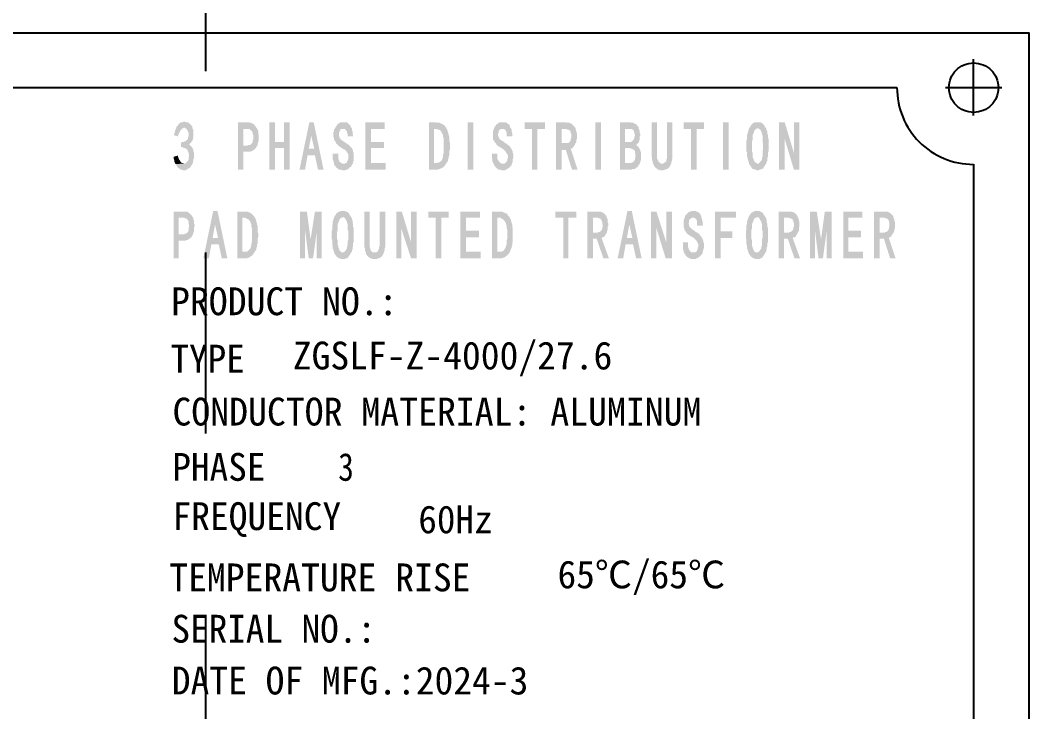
# Model space of a CAD drawing. Header units: millimetres. Extents: x 183355 to 194386, y -190559 to -183233.
# Drawn here: x 185835.3 to 185927.2, y -184432.6 to -184369.6 of the extents above; entities that cross this region are included whole.
import ezdxf

# ---------------------------------------------------------------- set-up
doc = ezdxf.new("R2010")
doc.units = ezdxf.units.MM
doc.header["$LTSCALE"] = 13
doc.linetypes.add('CENTER', pattern=[50.8, 31.75, -6.35, 6.35, -6.35])
doc.linetypes.add('CENTERX2', pattern=[101.6, 63.5, -12.7, 12.7, -12.7])
doc.layers.get('0').update_dxf_attribs({"color": 1, "linetype": 'CENTER'})
for name, color, linetype in [('1', 4, 'Continuous'), ('2', 3, 'Continuous'), ('PDF_Geometry', 7, 'Continuous')]:
    doc.layers.add(name, color=color, linetype=linetype)
doc.styles.add('PDF FangSong', font='simfang.ttf')

msp = doc.modelspace()

# ---------------------------------------------------------------- hatches: boundary and pattern name
at = {"layer": '2', "linetype": 'Continuous', "transparency": 33554559}
for points in [[(185850.221, -184378.85), (185850.165, -184378.906), (185850.053, -184378.906), (185849.997, -184378.906), (185849.884, -184378.962), (185849.828, -184379.018), (185849.772, -184379.074), (185849.716, -184379.187), (185849.66, -184379.243), (185849.603, -184379.299), (185849.547, -184379.355), (185849.547, -184379.467), (185849.491, -184379.58), (185849.435, -184379.692), (185849.435, -184379.804), (185849.379, -184379.917), (185849.323, -184380.085), (185849.716, -184380.198), (185849.716, -184380.141), (185849.772, -184379.973), (185849.828, -184379.861), (185849.884, -184379.748), (185849.94, -184379.636), (185849.997, -184379.58), (185850.053, -184379.524), (185850.109, -184379.467), (185850.165, -184379.467), (185850.221, -184379.411), (185851.008, -184379.411), (185851.008, -184379.299), (185850.951, -184379.243), (185850.895, -184379.13), (185850.783, -184379.074), (185850.727, -184379.018), (185850.671, -184378.962), (185850.614, -184378.906), (185850.502, -184378.906), (185850.446, -184378.906), (185850.334, -184378.85)], [(185856.119, -184378.906), (185855.164, -184378.906), (185855.164, -184383.231), (185855.669, -184383.231), (185855.669, -184381.602), (185856.119, -184381.602), (185856.175, -184381.602), (185856.287, -184381.602), (185856.343, -184381.546), (185856.456, -184381.546), (185856.512, -184381.489), (185856.624, -184381.433), (185856.68, -184381.377), (185856.737, -184381.321), (185856.793, -184381.265), (185856.849, -184381.152), (185856.905, -184381.096), (185855.669, -184381.04), (185855.669, -184379.524), (185856.006, -184379.524), (185856.905, -184379.467), (185856.849, -184379.411), (185856.793, -184379.299), (185856.737, -184379.243), (185856.68, -184379.187), (185856.624, -184379.074), (185856.568, -184379.074), (185856.456, -184379.018), (185856.4, -184378.962), (185856.287, -184378.962), (185856.231, -184378.962)], [(185858.534, -184378.906), (185858.028, -184378.906), (185858.028, -184383.231), (185858.534, -184383.231), (185858.534, -184381.265), (185859.376, -184381.265), (185858.534, -184380.703)], [(185859.882, -184378.906), (185859.376, -184378.906), (185859.376, -184380.703), (185858.534, -184380.703), (185859.376, -184381.265), (185859.376, -184383.231), (185859.882, -184383.231)], [(185862.072, -184378.906), (185861.679, -184378.906), (185860.781, -184383.231), (185861.286, -184383.231), (185861.511, -184381.939), (185862.185, -184381.939), (185861.623, -184381.321), (185861.848, -184380.141)], [(185862.072, -184378.906), (185861.848, -184380.141), (185862.129, -184381.321), (185861.623, -184381.321), (185862.185, -184381.939), (185862.466, -184383.231), (185862.971, -184383.231)], [(185864.768, -184378.906), (185864.656, -184378.906), (185864.6, -184378.906), (185864.488, -184378.906), (185864.431, -184378.962), (185864.375, -184379.018), (185864.263, -184379.074), (185864.207, -184379.13), (185864.151, -184379.243), (185864.094, -184379.299), (185864.038, -184379.411), (185863.982, -184379.524), (185864.768, -184379.524), (185864.881, -184379.524), (185864.937, -184379.524), (185864.993, -184379.636), (185865.049, -184379.692), (185865.105, -184379.748), (185865.105, -184379.861), (185865.162, -184379.973), (185865.162, -184380.085), (185865.162, -184380.198), (185865.667, -184380.198), (185865.667, -184380.085), (185865.611, -184379.973), (185865.611, -184379.861), (185865.611, -184379.748), (185865.555, -184379.58), (185865.555, -184379.467), (185865.499, -184379.411), (185865.442, -184379.299), (185865.386, -184379.187), (185865.33, -184379.13), (185865.274, -184379.074), (185865.218, -184379.018), (185865.162, -184378.962), (185865.049, -184378.906), (185864.937, -184378.906), (185864.881, -184378.906)], [(185868.532, -184378.906), (185866.79, -184378.906), (185866.79, -184383.231), (185868.644, -184383.231), (185868.644, -184382.613), (185867.296, -184382.613), (185867.296, -184381.265), (185868.475, -184381.265), (185868.475, -184380.703), (185867.296, -184380.703), (185867.296, -184379.524), (185868.532, -184379.524)], [(185873.193, -184378.906), (185872.576, -184378.906), (185872.576, -184383.231), (185873.193, -184383.231), (185873.25, -184383.231), (185873.362, -184383.231), (185873.474, -184383.174), (185873.53, -184383.174), (185873.643, -184383.118), (185873.699, -184383.118), (185873.755, -184383.062), (185873.867, -184383.006), (185873.924, -184382.95), (185873.98, -184382.894), (185874.036, -184382.837), (185874.092, -184382.725), (185874.148, -184382.725), (185874.148, -184382.669), (185873.025, -184382.613), (185873.025, -184379.524), (185873.193, -184379.524), (185874.204, -184379.524), (185874.148, -184379.467), (185874.148, -184379.411), (185874.092, -184379.355), (185874.036, -184379.243), (185873.98, -184379.187), (185873.867, -184379.13), (185873.811, -184379.074), (185873.755, -184379.074), (185873.643, -184379.018), (185873.587, -184378.962), (185873.474, -184378.962), (185873.362, -184378.962), (185873.306, -184378.962)], [(185876.62, -184383.231), (185876.114, -184383.231), (185876.114, -184378.906), (185876.62, -184378.906)], [(185879.259, -184378.906), (185879.203, -184378.906), (185879.091, -184378.906), (185879.035, -184378.906), (185878.922, -184378.962), (185878.866, -184379.018), (185878.81, -184379.074), (185878.698, -184379.13), (185878.642, -184379.243), (185878.585, -184379.299), (185878.529, -184379.411), (185878.473, -184379.524), (185879.259, -184379.524), (185879.372, -184379.524), (185879.428, -184379.524), (185879.54, -184379.636), (185879.596, -184379.692), (185879.596, -184379.748), (185879.653, -184379.861), (185879.653, -184379.973), (185879.653, -184380.085), (185879.653, -184380.198), (185880.158, -184380.198), (185880.158, -184380.085), (185880.158, -184379.973), (185880.158, -184379.861), (185880.102, -184379.748), (185880.102, -184379.58), (185880.046, -184379.467), (185879.99, -184379.411), (185879.933, -184379.299), (185879.933, -184379.187), (185879.877, -184379.13), (185879.821, -184379.074), (185879.709, -184379.018), (185879.653, -184378.962), (185879.596, -184378.906), (185879.484, -184378.906), (185879.372, -184378.906)], [(185883.135, -184378.906), (185881.281, -184378.906), (185881.281, -184379.524), (185881.955, -184379.524), (185881.955, -184383.231), (185882.461, -184383.231), (185882.461, -184379.524), (185883.135, -184379.524)], [(185885.045, -184378.906), (185884.146, -184378.906), (185884.146, -184383.231), (185884.651, -184383.231), (185884.651, -184381.433), (185885.045, -184381.433), (185885.494, -184381.321), (185885.55, -184381.321), (185885.662, -184381.265), (185885.719, -184381.152), (185885.775, -184381.096), (185885.831, -184380.984), (185885.887, -184380.984), (185885.887, -184380.872), (185884.651, -184380.815), (185884.651, -184379.524), (185884.988, -184379.524), (185885.943, -184379.467), (185885.887, -184379.411), (185885.831, -184379.299), (185885.775, -184379.243), (185885.719, -184379.187), (185885.662, -184379.13), (185885.606, -184379.074), (185885.55, -184379.018), (185885.438, -184379.018), (185885.382, -184378.962), (185885.269, -184378.962), (185885.157, -184378.962)], [(185888.246, -184383.231), (185887.741, -184383.231), (185887.741, -184378.906), (185888.246, -184378.906)], [(185890.886, -184378.906), (185889.987, -184378.906), (185889.987, -184383.231), (185890.886, -184383.231), (185890.942, -184383.231), (185891.054, -184383.231), (185891.111, -184383.174), (185891.223, -184383.174), (185891.335, -184383.174), (185891.391, -184383.118), (185891.448, -184383.062), (185891.56, -184383.006), (185891.616, -184382.95), (185891.616, -184382.894), (185891.672, -184382.837), (185891.728, -184382.781), (185891.785, -184382.669), (185890.437, -184382.613), (185890.437, -184381.265), (185890.886, -184381.265), (185891.728, -184381.265), (185891.672, -184381.209), (185891.616, -184381.096), (185891.504, -184381.04), (185891.448, -184380.984), (185891.391, -184380.984), (185891.448, -184380.984), (185891.504, -184380.928), (185891.56, -184380.872), (185891.672, -184380.759), (185890.437, -184380.703), (185890.437, -184379.524), (185890.942, -184379.524), (185891.672, -184379.467), (185891.672, -184379.355), (185891.616, -184379.299), (185891.56, -184379.243), (185891.504, -184379.187), (185891.448, -184379.074), (185891.335, -184379.074), (185891.279, -184379.018), (185891.223, -184378.962), (185891.111, -184378.962), (185890.998, -184378.962)], [(185893.357, -184378.906), (185892.852, -184378.906), (185892.852, -184381.939), (185892.852, -184381.995), (185892.908, -184382.163), (185892.908, -184382.276), (185892.908, -184382.388), (185892.964, -184382.5), (185892.964, -184382.613), (185893.02, -184382.725), (185893.076, -184382.837), (185893.076, -184382.894), (185893.133, -184382.894), (185893.133, -184383.006), (185893.245, -184383.062), (185893.301, -184383.118), (185893.357, -184383.174), (185893.413, -184383.231), (185893.526, -184383.231), (185893.638, -184383.287), (185893.694, -184383.287), (185893.807, -184383.287), (185893.919, -184383.287), (185894.031, -184383.231), (185894.144, -184383.231), (185894.2, -184383.174), (185894.256, -184383.174), (185894.368, -184383.118), (185894.424, -184383.062), (185894.481, -184383.006), (185894.537, -184382.894), (185894.593, -184382.781), (185894.649, -184382.669), (185893.807, -184382.669), (185893.694, -184382.669), (185893.638, -184382.613), (185893.582, -184382.557), (185893.47, -184382.5), (185893.47, -184382.444), (185893.413, -184382.332), (185893.357, -184382.22), (185893.357, -184382.107), (185893.357, -184381.939)], [(185894.761, -184378.906), (185894.256, -184378.906), (185894.256, -184381.939), (185894.256, -184382.107), (185894.256, -184382.22), (185894.2, -184382.332), (185894.2, -184382.444), (185894.144, -184382.5), (185894.087, -184382.557), (185893.975, -184382.613), (185893.919, -184382.669), (185893.807, -184382.669), (185894.649, -184382.669), (185894.649, -184382.557), (185894.705, -184382.444), (185894.705, -184382.332), (185894.761, -184382.22), (185894.761, -184382.051), (185894.761, -184381.939)], [(185897.626, -184378.906), (185895.772, -184378.906), (185895.772, -184379.524), (185896.446, -184379.524), (185896.446, -184383.231), (185896.952, -184383.231), (185896.952, -184379.524), (185897.626, -184379.524)], [(185899.873, -184383.231), (185899.367, -184383.231), (185899.367, -184378.906), (185899.873, -184378.906)], [(185902.512, -184378.906), (185902.4, -184378.906), (185902.344, -184378.906), (185902.232, -184378.906), (185902.175, -184378.962), (185902.063, -184379.018), (185902.007, -184379.074), (185901.951, -184379.13), (185901.895, -184379.243), (185901.838, -184379.299), (185901.782, -184379.411), (185901.726, -184379.467), (185902.512, -184379.467), (185902.569, -184379.467), (185902.681, -184379.524), (185902.737, -184379.58), (185902.793, -184379.636), (185902.849, -184379.748), (185902.849, -184379.804), (185902.906, -184379.861), (185902.906, -184379.973), (185902.906, -184380.029), (185902.962, -184380.141), (185902.962, -184380.254), (185902.962, -184380.422), (185902.962, -184380.535), (185902.962, -184380.703), (185903.018, -184380.872), (185903.018, -184381.04), (185903.018, -184381.209), (185903.018, -184381.377), (185902.962, -184381.546), (185902.962, -184381.714), (185902.962, -184381.826), (185902.962, -184381.939), (185902.962, -184382.051), (185902.906, -184382.163), (185902.906, -184382.22), (185902.906, -184382.332), (185902.849, -184382.388), (185902.793, -184382.444), (185902.737, -184382.557), (185902.681, -184382.613), (185902.625, -184382.669), (185902.512, -184382.669), (185903.243, -184382.725), (185903.299, -184382.669), (185903.299, -184382.613), (185903.355, -184382.5), (185903.411, -184382.388), (185903.411, -184382.276), (185903.411, -184382.163), (185903.467, -184382.051), (185903.467, -184381.939), (185903.467, -184381.826), (185903.467, -184381.658), (185903.523, -184381.546), (185903.523, -184381.377), (185903.523, -184381.209), (185903.523, -184381.04), (185903.523, -184380.928), (185903.523, -184380.759), (185903.523, -184380.591), (185903.523, -184380.478), (185903.467, -184380.31), (185903.467, -184380.198), (185903.467, -184380.085), (185903.411, -184379.973), (185903.411, -184379.861), (185903.411, -184379.748), (185903.355, -184379.636), (185903.299, -184379.58), (185903.299, -184379.467), (185903.243, -184379.411), (185903.186, -184379.299), (185903.13, -184379.243), (185903.074, -184379.13), (185903.018, -184379.074), (185902.962, -184379.018), (185902.849, -184378.962), (185902.793, -184378.906), (185902.681, -184378.906), (185902.625, -184378.906)], [(185904.984, -184378.906), (185904.478, -184378.906), (185904.478, -184383.231), (185904.984, -184383.231), (185904.984, -184380.422)], [(185904.984, -184378.906), (185904.984, -184380.422), (185905.826, -184383.231), (185905.826, -184381.714)], [(185906.332, -184378.906), (185905.826, -184378.906), (185905.826, -184381.714), (185905.826, -184383.231), (185906.332, -184383.231)], [(185851.008, -184379.411), (185850.221, -184379.411), (185850.334, -184379.411), (185850.39, -184379.467), (185850.502, -184379.524), (185850.558, -184379.636), (185850.614, -184379.748), (185850.671, -184379.861), (185850.671, -184379.973), (185850.671, -184380.085), (185850.671, -184380.198), (185850.614, -184380.31), (185850.614, -184380.422), (185850.558, -184380.478), (185850.502, -184380.535), (185850.446, -184380.591), (185850.39, -184380.647), (185850.334, -184380.647), (185850.221, -184380.703), (185850.109, -184380.703), (185849.997, -184380.759), (185849.997, -184381.152), (185850.053, -184381.152), (185850.165, -184381.209), (185850.277, -184381.265), (185850.334, -184381.265), (185850.446, -184381.321), (185850.502, -184381.377), (185850.558, -184381.433), (185850.614, -184381.546), (185850.671, -184381.658), (185850.671, -184381.77), (185850.727, -184381.883), (185850.727, -184381.995), (185850.671, -184382.107), (185850.671, -184382.22), (185850.671, -184382.332), (185850.614, -184382.444), (185850.558, -184382.5), (185850.502, -184382.557), (185850.446, -184382.613), (185850.334, -184382.669), (185850.277, -184382.669), (185849.491, -184382.725), (185849.547, -184382.781), (185849.603, -184382.894), (185849.66, -184382.95), (185849.66, -184383.006), (185849.716, -184383.062), (185849.828, -184383.118), (185849.884, -184383.174), (185849.94, -184383.231), (185850.053, -184383.231), (185850.165, -184383.287), (185850.221, -184383.287), (185850.277, -184383.287), (185850.39, -184383.287), (185850.446, -184383.231), (185850.502, -184383.231), (185850.614, -184383.174), (185850.671, -184383.118), (185850.783, -184383.062), (185850.839, -184383.006), (185850.895, -184382.894), (185850.951, -184382.837), (185851.008, -184382.725), (185851.064, -184382.613), (185851.064, -184382.5), (185851.12, -184382.388), (185851.12, -184382.276), (185851.176, -184382.163), (185851.176, -184382.051), (185851.176, -184381.939), (185851.176, -184381.77), (185851.176, -184381.658), (185851.12, -184381.546), (185851.12, -184381.433), (185851.064, -184381.377), (185851.064, -184381.321), (185851.008, -184381.209), (185850.895, -184381.096), (185850.839, -184381.04), (185850.783, -184380.984), (185850.727, -184380.928), (185850.839, -184380.815), (185850.895, -184380.759), (185850.951, -184380.703), (185851.008, -184380.591), (185851.064, -184380.478), (185851.064, -184380.366), (185851.12, -184380.254), (185851.12, -184380.141), (185851.12, -184380.029), (185851.12, -184379.861), (185851.12, -184379.748), (185851.12, -184379.636), (185851.064, -184379.524)], [(185856.905, -184379.467), (185856.006, -184379.524), (185856.119, -184379.524), (185856.231, -184379.524), (185856.287, -184379.58), (185856.343, -184379.636), (185856.4, -184379.692), (185856.456, -184379.748), (185856.512, -184379.861), (185856.512, -184379.973), (185856.568, -184380.085), (185856.568, -184380.254), (185856.568, -184380.31), (185856.568, -184380.478), (185856.512, -184380.591), (185856.512, -184380.703), (185856.456, -184380.815), (185856.4, -184380.872), (185856.343, -184380.928), (185856.287, -184380.984), (185856.231, -184380.984), (185856.119, -184380.984), (185856.006, -184381.04), (185855.669, -184381.04), (185856.905, -184381.096), (185856.961, -184380.984), (185856.961, -184380.872), (185857.017, -184380.759), (185857.017, -184380.647), (185857.074, -184380.535), (185857.074, -184380.366), (185857.074, -184380.254), (185857.074, -184380.198), (185857.074, -184380.029), (185857.017, -184379.917), (185857.017, -184379.804), (185857.017, -184379.692), (185856.961, -184379.58)], [(185863.982, -184379.524), (185863.926, -184379.58), (185863.926, -184379.692), (185863.87, -184379.861), (185863.87, -184379.973), (185863.87, -184380.085), (185863.87, -184380.254), (185863.926, -184380.366), (185863.926, -184380.478), (185863.982, -184380.591), (185864.038, -184380.647), (185864.094, -184380.759), (185864.094, -184380.815), (185864.151, -184380.872), (185864.263, -184380.984), (185864.319, -184381.04), (185864.375, -184381.096), (185864.488, -184381.152), (185864.544, -184381.209), (185864.656, -184381.265), (185864.712, -184381.321), (185864.825, -184381.377), (185864.937, -184381.433), (185864.993, -184381.489), (185865.049, -184381.546), (185865.105, -184381.658), (185865.162, -184381.714), (185865.218, -184381.826), (185865.218, -184381.939), (185865.218, -184382.051), (185865.218, -184382.163), (185865.218, -184382.276), (185865.162, -184382.388), (185865.105, -184382.5), (185865.105, -184382.557), (185865.049, -184382.613), (185864.937, -184382.669), (185864.881, -184382.669), (185864.768, -184382.669), (185865.611, -184382.725), (185865.667, -184382.613), (185865.667, -184382.5), (185865.723, -184382.388), (185865.723, -184382.276), (185865.723, -184382.107), (185865.723, -184381.995), (185865.723, -184381.939), (185865.723, -184381.826), (185865.723, -184381.714), (185865.667, -184381.602), (185865.667, -184381.489), (185865.611, -184381.377), (185865.555, -184381.265), (185865.499, -184381.209), (185865.386, -184381.096), (185865.33, -184381.04), (185865.274, -184380.984), (185865.218, -184380.928), (185865.105, -184380.872), (185865.049, -184380.815), (185864.937, -184380.759), (185864.881, -184380.703), (185864.768, -184380.647), (185864.712, -184380.591), (185864.6, -184380.535), (185864.544, -184380.478), (185864.488, -184380.422), (185864.431, -184380.366), (185864.431, -184380.254), (185864.375, -184380.141), (185864.375, -184380.029), (185864.375, -184379.973), (185864.375, -184379.861), (185864.431, -184379.748), (185864.488, -184379.636), (185864.488, -184379.58), (185864.6, -184379.524), (185864.656, -184379.524), (185864.768, -184379.524)], [(185874.204, -184379.524), (185873.193, -184379.524), (185873.25, -184379.524), (185873.306, -184379.524), (185873.418, -184379.58), (185873.474, -184379.58), (185873.587, -184379.636), (185873.643, -184379.692), (185873.699, -184379.804), (185873.755, -184379.861), (185873.811, -184379.973), (185873.811, -184380.029), (185873.867, -184380.141), (185873.867, -184380.254), (185873.924, -184380.366), (185873.924, -184380.478), (185873.924, -184380.647), (185873.924, -184380.759), (185873.924, -184380.928), (185873.924, -184381.096), (185873.924, -184381.152), (185873.924, -184381.265), (185873.924, -184381.433), (185873.924, -184381.602), (185873.924, -184381.714), (185873.867, -184381.826), (185873.867, -184381.939), (185873.867, -184382.051), (185873.811, -184382.163), (185873.811, -184382.22), (185873.755, -184382.332), (185873.699, -184382.444), (185873.587, -184382.5), (185873.53, -184382.557), (185873.474, -184382.557), (185873.362, -184382.613), (185873.306, -184382.613), (185873.193, -184382.613), (185873.025, -184382.613), (185874.148, -184382.669), (185874.204, -184382.557), (185874.261, -184382.5), (185874.317, -184382.388), (185874.317, -184382.276), (185874.373, -184382.163), (185874.373, -184382.051), (185874.429, -184381.939), (185874.429, -184381.826), (185874.429, -184381.658), (185874.429, -184381.546), (185874.485, -184381.377), (185874.485, -184381.265), (185874.485, -184381.096), (185874.485, -184380.928), (185874.485, -184380.759), (185874.429, -184380.647), (185874.429, -184380.478), (185874.429, -184380.366), (185874.429, -184380.254), (185874.373, -184380.085), (185874.373, -184379.973), (185874.317, -184379.917), (185874.317, -184379.804), (185874.261, -184379.692), (185874.261, -184379.58)], [(185878.473, -184379.524), (185878.473, -184379.58), (185878.417, -184379.692), (185878.417, -184379.861), (185878.417, -184379.973), (185878.417, -184380.085), (185878.417, -184380.254), (185878.417, -184380.366), (185878.417, -184380.478), (185878.473, -184380.591), (185878.529, -184380.647), (185878.585, -184380.759), (185878.642, -184380.815), (185878.698, -184380.872), (185878.754, -184380.984), (185878.81, -184381.04), (185878.922, -184381.096), (185878.979, -184381.152), (185879.091, -184381.209), (185879.203, -184381.265), (185879.259, -184381.321), (185879.372, -184381.377), (185879.428, -184381.433), (185879.484, -184381.489), (185879.54, -184381.546), (185879.596, -184381.658), (185879.653, -184381.714), (185879.709, -184381.826), (185879.765, -184381.939), (185879.765, -184382.051), (185879.765, -184382.163), (185879.709, -184382.276), (185879.709, -184382.388), (185879.653, -184382.5), (185879.596, -184382.557), (185879.54, -184382.613), (185879.484, -184382.669), (185879.372, -184382.669), (185879.259, -184382.669), (185880.102, -184382.725), (185880.158, -184382.613), (185880.214, -184382.5), (185880.214, -184382.388), (185880.214, -184382.276), (185880.27, -184382.107), (185880.27, -184381.995), (185880.27, -184381.939), (185880.27, -184381.826), (185880.214, -184381.714), (185880.214, -184381.602), (185880.158, -184381.489), (185880.102, -184381.377), (185880.046, -184381.265), (185879.99, -184381.209), (185879.933, -184381.096), (185879.877, -184381.04), (185879.765, -184380.984), (185879.709, -184380.928), (185879.653, -184380.872), (185879.54, -184380.815), (185879.428, -184380.759), (185879.428, -184380.703), (185879.316, -184380.647), (185879.203, -184380.591), (185879.147, -184380.535), (185879.035, -184380.478), (185878.979, -184380.422), (185878.979, -184380.366), (185878.922, -184380.254), (185878.866, -184380.141), (185878.866, -184380.029), (185878.866, -184379.973), (185878.922, -184379.861), (185878.922, -184379.748), (185878.979, -184379.636), (185879.035, -184379.58), (185879.091, -184379.524), (185879.203, -184379.524), (185879.259, -184379.524)], [(185885.943, -184379.467), (185884.988, -184379.524), (185885.045, -184379.524), (185885.101, -184379.524), (185885.213, -184379.58), (185885.269, -184379.58), (185885.382, -184379.636), (185885.438, -184379.692), (185885.494, -184379.804), (185885.494, -184379.917), (185885.55, -184380.029), (185885.55, -184380.198), (185885.55, -184380.254), (185885.494, -184380.422), (185885.494, -184380.535), (185885.438, -184380.647), (185885.382, -184380.703), (185885.325, -184380.759), (185885.269, -184380.815), (185885.157, -184380.815), (185885.101, -184380.815), (185884.651, -184380.815), (185885.887, -184380.872), (185885.943, -184380.815), (185885.999, -184380.703), (185885.999, -184380.591), (185886.056, -184380.422), (185886.056, -184380.31), (185886.056, -184380.198), (185886.056, -184380.085), (185886.056, -184379.917), (185885.999, -184379.804), (185885.999, -184379.692), (185885.943, -184379.58)], [(185891.672, -184379.467), (185890.942, -184379.524), (185891.054, -184379.524), (185891.111, -184379.58), (185891.223, -184379.636), (185891.223, -184379.692), (185891.279, -184379.804), (185891.279, -184379.917), (185891.335, -184380.085), (185891.335, -184380.141), (185891.279, -184380.254), (185891.279, -184380.366), (185891.223, -184380.478), (185891.167, -184380.535), (185891.167, -184380.591), (185891.054, -184380.647), (185890.998, -184380.703), (185890.886, -184380.703), (185890.437, -184380.703), (185891.672, -184380.759), (185891.728, -184380.647), (185891.728, -184380.591), (185891.785, -184380.478), (185891.785, -184380.366), (185891.785, -184380.198), (185891.841, -184380.085), (185891.841, -184380.029), (185891.785, -184379.917), (185891.785, -184379.804), (185891.785, -184379.692), (185891.728, -184379.58)], [(185901.726, -184379.467), (185901.726, -184379.524), (185901.67, -184379.636), (185901.67, -184379.748), (185901.614, -184379.861), (185901.614, -184379.917), (185901.558, -184380.085), (185901.558, -184380.198), (185901.558, -184380.31), (185901.558, -184380.422), (185901.501, -184380.591), (185901.501, -184380.759), (185901.501, -184380.928), (185901.501, -184381.04), (185901.501, -184381.096), (185901.501, -184381.209), (185901.501, -184381.377), (185901.501, -184381.546), (185901.558, -184381.658), (185901.558, -184381.826), (185901.558, -184381.939), (185901.558, -184382.051), (185901.614, -184382.163), (185901.614, -184382.276), (185901.67, -184382.388), (185901.67, -184382.5), (185901.726, -184382.613), (185901.726, -184382.669), (185901.782, -184382.781), (185901.838, -184382.837), (185901.895, -184382.95), (185901.951, -184383.006), (185902.007, -184383.118), (185902.119, -184383.174), (185902.175, -184383.174), (185902.288, -184383.231), (185902.344, -184383.231), (185902.456, -184383.287), (185902.512, -184383.287), (185902.625, -184383.287), (185902.681, -184383.231), (185902.793, -184383.231), (185902.849, -184383.174), (185902.962, -184383.174), (185903.018, -184383.118), (185903.074, -184383.006), (185903.13, -184382.95), (185903.186, -184382.837), (185903.243, -184382.781), (185903.243, -184382.725), (185902.512, -184382.669), (185902.456, -184382.669), (185902.4, -184382.613), (185902.288, -184382.557), (185902.232, -184382.5), (185902.175, -184382.388), (185902.175, -184382.332), (185902.119, -184382.276), (185902.119, -184382.163), (185902.063, -184382.107), (185902.063, -184381.995), (185902.063, -184381.826), (185902.063, -184381.714), (185902.007, -184381.602), (185902.007, -184381.433), (185902.007, -184381.265), (185902.007, -184381.04), (185902.007, -184380.928), (185902.007, -184380.759), (185902.007, -184380.647), (185902.063, -184380.478), (185902.063, -184380.31), (185902.063, -184380.198), (185902.063, -184380.085), (185902.119, -184379.973), (185902.119, -184379.917), (185902.175, -184379.861), (185902.175, -184379.748), (185902.232, -184379.692), (185902.288, -184379.58), (185902.4, -184379.524), (185902.456, -184379.467), (185902.512, -184379.467)], [(185864.319, -184381.77), (185863.814, -184381.77), (185863.814, -184381.995), (185863.814, -184382.163), (185863.814, -184382.276), (185863.87, -184382.388), (185863.87, -184382.5), (185863.926, -184382.613), (185863.926, -184382.725), (185863.982, -184382.837), (185864.038, -184382.894), (185864.094, -184383.006), (185864.151, -184383.062), (185864.263, -184383.118), (185864.319, -184383.174), (185864.375, -184383.231), (185864.488, -184383.231), (185864.6, -184383.231), (185864.656, -184383.287), (185864.768, -184383.287), (185864.825, -184383.287), (185864.937, -184383.287), (185865.049, -184383.231), (185865.105, -184383.231), (185865.218, -184383.174), (185865.274, -184383.118), (185865.33, -184383.062), (185865.386, -184383.006), (185865.499, -184382.95), (185865.499, -184382.894), (185865.555, -184382.781), (185865.611, -184382.725), (185864.768, -184382.669), (185864.656, -184382.669), (185864.6, -184382.613), (185864.488, -184382.557), (185864.431, -184382.5), (185864.375, -184382.444), (185864.375, -184382.332), (185864.319, -184382.276), (185864.319, -184382.107), (185864.319, -184381.995)], [(185878.81, -184381.77), (185878.305, -184381.77), (185878.305, -184381.995), (185878.305, -184382.163), (185878.361, -184382.276), (185878.361, -184382.388), (185878.361, -184382.5), (185878.417, -184382.613), (185878.473, -184382.725), (185878.529, -184382.837), (185878.585, -184382.894), (185878.642, -184383.006), (185878.698, -184383.062), (185878.754, -184383.118), (185878.866, -184383.174), (185878.922, -184383.231), (185878.979, -184383.231), (185879.091, -184383.231), (185879.203, -184383.287), (185879.259, -184383.287), (185879.372, -184383.287), (185879.484, -184383.287), (185879.54, -184383.231), (185879.653, -184383.231), (185879.709, -184383.174), (185879.765, -184383.118), (185879.877, -184383.062), (185879.933, -184383.006), (185879.99, -184382.95), (185880.046, -184382.894), (185880.102, -184382.781), (185880.102, -184382.725), (185879.259, -184382.669), (185879.203, -184382.669), (185879.091, -184382.613), (185879.035, -184382.557), (185878.979, -184382.5), (185878.922, -184382.444), (185878.866, -184382.332), (185878.81, -184382.276), (185878.81, -184382.107), (185878.81, -184381.995)], [(185885.494, -184381.321), (185885.045, -184381.433), (185885.606, -184383.231), (185886.112, -184383.231)], [(185891.728, -184381.265), (185890.886, -184381.265), (185890.998, -184381.321), (185891.054, -184381.321), (185891.167, -184381.377), (185891.223, -184381.433), (185891.279, -184381.433), (185891.335, -184381.546), (185891.335, -184381.658), (185891.391, -184381.77), (185891.391, -184381.939), (185891.391, -184382.107), (185891.335, -184382.22), (185891.335, -184382.332), (185891.279, -184382.388), (185891.223, -184382.5), (185891.167, -184382.557), (185891.111, -184382.557), (185890.998, -184382.613), (185890.886, -184382.613), (185890.83, -184382.613), (185890.437, -184382.613), (185891.785, -184382.669), (185891.841, -184382.557), (185891.841, -184382.444), (185891.897, -184382.332), (185891.897, -184382.22), (185891.897, -184382.051), (185891.897, -184381.939), (185891.897, -184381.826), (185891.897, -184381.658), (185891.841, -184381.546), (185891.841, -184381.433), (185891.785, -184381.377)], [(185849.716, -184381.939), (185849.323, -184382.051), (185849.323, -184382.107), (185849.323, -184382.22), (185849.379, -184382.388), (185849.379, -184382.501), (185849.435, -184382.613), (185849.491, -184382.725), (185850.277, -184382.669), (185850.221, -184382.669), (185850.165, -184382.613), (185850.053, -184382.613), (185849.997, -184382.557), (185849.94, -184382.501), (185849.884, -184382.388), (185849.828, -184382.332), (185849.772, -184382.22), (185849.716, -184382.051)], [(185850.277, -184387.05), (185849.323, -184387.05), (185849.323, -184391.319), (185849.772, -184391.319), (185849.772, -184389.69), (185850.277, -184389.69), (185850.334, -184389.69), (185850.446, -184389.69), (185850.502, -184389.634), (185850.614, -184389.634), (185850.671, -184389.577), (185850.727, -184389.521), (185850.839, -184389.465), (185850.895, -184389.409), (185850.951, -184389.353), (185851.008, -184389.24), (185851.064, -184389.184), (185849.772, -184389.128), (185849.772, -184387.612), (185850.165, -184387.612), (185851.064, -184387.555), (185851.008, -184387.499), (185850.951, -184387.387), (185850.895, -184387.331), (185850.839, -184387.275), (185850.783, -184387.218), (185850.671, -184387.162), (185850.614, -184387.106), (185850.558, -184387.05), (185850.446, -184387.05), (185850.334, -184387.05)], [(185853.31, -184386.994), (185852.917, -184386.994), (185852.019, -184391.319), (185852.524, -184391.319), (185852.749, -184390.027), (185853.423, -184390.027), (185852.861, -184389.465), (185853.086, -184388.229)], [(185853.31, -184386.994), (185853.086, -184388.229), (185853.367, -184389.465), (185852.861, -184389.465), (185853.423, -184390.027), (185853.704, -184391.319), (185854.209, -184391.319)], [(185855.726, -184387.05), (185855.108, -184387.05), (185855.108, -184391.319), (185855.726, -184391.319), (185855.782, -184391.319), (185855.894, -184391.319), (185856.006, -184391.319), (185856.063, -184391.262), (185856.175, -184391.262), (185856.231, -184391.206), (185856.287, -184391.15), (185856.4, -184391.094), (185856.456, -184391.038), (185856.512, -184390.982), (185856.568, -184390.925), (185856.624, -184390.813), (185856.68, -184390.813), (185856.68, -184390.757), (185855.557, -184390.701), (185855.557, -184387.612), (185855.726, -184387.612), (185856.737, -184387.612), (185856.68, -184387.555), (185856.68, -184387.499), (185856.624, -184387.443), (185856.568, -184387.387), (185856.456, -184387.275), (185856.4, -184387.218), (185856.343, -184387.218), (185856.287, -184387.162), (185856.175, -184387.106), (185856.119, -184387.106), (185856.006, -184387.05), (185855.894, -184387.05), (185855.838, -184387.05)], [(185861.455, -184387.05), (185860.837, -184387.05), (185860.837, -184391.319), (185861.286, -184391.319), (185861.286, -184388.735)], [(185861.455, -184387.05), (185861.286, -184388.735), (185861.623, -184391.319), (185861.792, -184389.577)], [(185862.803, -184387.05), (185862.185, -184387.05), (185861.792, -184389.577), (185861.623, -184391.319), (185862.016, -184391.319), (185862.353, -184388.847)], [(185862.803, -184387.05), (185862.353, -184388.847), (185862.353, -184391.319), (185862.803, -184391.319)], [(185864.712, -184386.994), (185864.6, -184386.994), (185864.544, -184386.994), (185864.431, -184387.05), (185864.375, -184387.05), (185864.319, -184387.106), (185864.207, -184387.162), (185864.151, -184387.218), (185864.094, -184387.331), (185864.038, -184387.387), (185863.982, -184387.499), (185863.926, -184387.555), (185864.712, -184387.555), (185864.768, -184387.555), (185864.881, -184387.612), (185864.937, -184387.668), (185864.993, -184387.78), (185865.049, -184387.892), (185865.105, -184387.949), (185865.105, -184388.061), (185865.162, -184388.173), (185865.162, -184388.286), (185865.162, -184388.398), (185865.162, -184388.51), (185865.162, -184388.679), (185865.218, -184388.791), (185865.218, -184388.96), (185865.218, -184389.184), (185865.218, -184389.297), (185865.218, -184389.465), (185865.218, -184389.634), (185865.162, -184389.802), (185865.162, -184389.914), (185865.162, -184390.027), (185865.162, -184390.139), (185865.105, -184390.251), (185865.105, -184390.364), (185865.105, -184390.42), (185865.049, -184390.476), (185864.993, -184390.588), (185864.937, -184390.645), (185864.881, -184390.701), (185864.825, -184390.757), (185864.712, -184390.757), (185865.442, -184390.869), (185865.499, -184390.757), (185865.555, -184390.701), (185865.555, -184390.588), (185865.611, -184390.476), (185865.611, -184390.42), (185865.611, -184390.308), (185865.667, -184390.195), (185865.667, -184390.027), (185865.667, -184389.914), (185865.723, -184389.802), (185865.723, -184389.634), (185865.723, -184389.465), (185865.723, -184389.353), (185865.723, -184389.184), (185865.723, -184389.016), (185865.723, -184388.847), (185865.723, -184388.735), (185865.723, -184388.566), (185865.667, -184388.454), (185865.667, -184388.286), (185865.667, -184388.173), (185865.611, -184388.061), (185865.611, -184387.949), (185865.611, -184387.836), (185865.555, -184387.724), (185865.555, -184387.668), (185865.499, -184387.555), (185865.442, -184387.499), (185865.386, -184387.387), (185865.33, -184387.331), (185865.274, -184387.218), (185865.218, -184387.162), (185865.162, -184387.106), (185865.049, -184387.05), (185864.993, -184387.05), (185864.937, -184386.994), (185864.825, -184386.994)], [(185867.184, -184387.05), (185866.678, -184387.05), (185866.678, -184390.027), (185866.678, -184390.083), (185866.678, -184390.251), (185866.734, -184390.364), (185866.734, -184390.476), (185866.734, -184390.588), (185866.79, -184390.701), (185866.847, -184390.813), (185866.847, -184390.925), (185866.903, -184390.982), (185866.959, -184391.094), (185867.015, -184391.15), (185867.127, -184391.206), (185867.184, -184391.262), (185867.24, -184391.319), (185867.352, -184391.319), (185867.408, -184391.375), (185867.521, -184391.375), (185867.633, -184391.375), (185867.745, -184391.375), (185867.858, -184391.375), (185867.914, -184391.319), (185868.026, -184391.319), (185868.082, -184391.262), (185868.195, -184391.206), (185868.251, -184391.15), (185868.307, -184391.094), (185868.363, -184390.982), (185868.419, -184390.869), (185868.475, -184390.757), (185867.633, -184390.757), (185867.521, -184390.757), (185867.464, -184390.757), (185867.352, -184390.701), (185867.296, -184390.588), (185867.24, -184390.532), (185867.24, -184390.42), (185867.184, -184390.308), (185867.184, -184390.195), (185867.184, -184390.027)], [(185868.588, -184387.05), (185868.082, -184387.05), (185868.082, -184390.027), (185868.082, -184390.195), (185868.026, -184390.308), (185868.026, -184390.42), (185867.97, -184390.532), (185867.97, -184390.588), (185867.858, -184390.701), (185867.801, -184390.757), (185867.745, -184390.757), (185867.633, -184390.757), (185868.475, -184390.757), (185868.475, -184390.701), (185868.532, -184390.588), (185868.532, -184390.42), (185868.588, -184390.308), (185868.588, -184390.195), (185868.588, -184390.027)], [(185870.104, -184387.05), (185869.599, -184387.05), (185869.599, -184391.319), (185870.048, -184391.319), (185870.048, -184388.566)], [(185870.104, -184387.05), (185870.048, -184388.566), (185870.947, -184391.319), (185870.947, -184389.858)], [(185871.452, -184387.05), (185870.947, -184387.05), (185870.947, -184389.858), (185870.947, -184391.319), (185871.452, -184391.319)], [(185874.373, -184387.05), (185872.519, -184387.05), (185872.519, -184387.612), (185873.193, -184387.612), (185873.193, -184391.319), (185873.699, -184391.319), (185873.699, -184387.612), (185874.373, -184387.612)], [(185877.237, -184387.05), (185875.44, -184387.05), (185875.44, -184391.319), (185877.294, -184391.319), (185877.294, -184390.701), (185875.946, -184390.701), (185875.946, -184389.409), (185877.125, -184389.409), (185877.125, -184388.791), (185875.946, -184388.791), (185875.946, -184387.612), (185877.237, -184387.612)], [(185878.922, -184387.05), (185878.305, -184387.05), (185878.305, -184391.319), (185878.922, -184391.319), (185879.035, -184391.319), (185879.091, -184391.319), (185879.203, -184391.319), (185879.316, -184391.262), (185879.372, -184391.262), (185879.484, -184391.206), (185879.54, -184391.15), (185879.596, -184391.094), (185879.709, -184391.038), (185879.765, -184390.982), (185879.821, -184390.925), (185879.877, -184390.813), (185879.933, -184390.757), (185878.81, -184390.701), (185878.81, -184387.612), (185878.922, -184387.612), (185879.933, -184387.612), (185879.933, -184387.555), (185879.877, -184387.499), (185879.821, -184387.443), (185879.765, -184387.387), (185879.709, -184387.275), (185879.653, -184387.218), (185879.54, -184387.218), (185879.484, -184387.162), (185879.428, -184387.106), (185879.316, -184387.106), (185879.259, -184387.05), (185879.147, -184387.05), (185879.035, -184387.05)], [(185885.999, -184387.05), (185884.09, -184387.05), (185884.09, -184387.612), (185884.82, -184387.612), (185884.82, -184391.319), (185885.269, -184391.319), (185885.269, -184387.612), (185885.999, -184387.612)], [(185887.909, -184387.05), (185887.01, -184387.05), (185887.01, -184391.319), (185887.516, -184391.319), (185887.516, -184389.521), (185887.853, -184389.521), (185888.302, -184389.465), (185888.358, -184389.409), (185888.415, -184389.409), (185888.471, -184389.353), (185888.583, -184389.297), (185888.639, -184389.184), (185888.695, -184389.072), (185888.752, -184389.016), (185887.516, -184388.96), (185887.516, -184387.612), (185887.853, -184387.612), (185888.752, -184387.555), (185888.752, -184387.499), (185888.695, -184387.387), (185888.639, -184387.331), (185888.583, -184387.275), (185888.527, -184387.218), (185888.471, -184387.162), (185888.358, -184387.106), (185888.302, -184387.106), (185888.19, -184387.05), (185888.134, -184387.05), (185888.021, -184387.05)], [(185891.054, -184386.994), (185890.661, -184386.994), (185889.763, -184391.319), (185890.268, -184391.319), (185890.493, -184390.027), (185891.167, -184390.027), (185890.605, -184389.465), (185890.83, -184388.229)], [(185891.054, -184386.994), (185890.83, -184388.229), (185891.111, -184389.465), (185890.605, -184389.465), (185891.167, -184390.027), (185891.448, -184391.319), (185891.953, -184391.319)], [(185893.301, -184387.05), (185892.796, -184387.05), (185892.796, -184391.319), (185893.301, -184391.319), (185893.301, -184388.566)], [(185893.301, -184387.05), (185893.301, -184388.566), (185894.144, -184391.319), (185894.2, -184389.858)], [(185894.705, -184387.05), (185894.2, -184387.05), (185894.2, -184389.858), (185894.144, -184391.319), (185894.705, -184391.319)], [(185896.671, -184386.994), (185896.559, -184386.994), (185896.503, -184386.994), (185896.39, -184387.05), (185896.334, -184387.05), (185896.222, -184387.106), (185896.166, -184387.162), (185896.109, -184387.218), (185895.997, -184387.331), (185895.941, -184387.387), (185895.885, -184387.499), (185895.885, -184387.612), (185896.671, -184387.612), (185896.727, -184387.612), (185896.84, -184387.668), (185896.896, -184387.724), (185896.952, -184387.78), (185896.952, -184387.836), (185897.008, -184387.949), (185897.008, -184388.061), (185897.008, -184388.173), (185897.008, -184388.342), (185897.514, -184388.342), (185897.514, -184388.286), (185897.514, -184388.173), (185897.514, -184388.061), (185897.514, -184387.949), (185897.457, -184387.836), (185897.457, -184387.724), (185897.401, -184387.612), (185897.401, -184387.499), (185897.345, -184387.387), (185897.289, -184387.275), (185897.233, -184387.218), (185897.177, -184387.162), (185897.12, -184387.106), (185897.008, -184387.05), (185896.952, -184387.05), (185896.84, -184386.994), (185896.727, -184386.994)], [(185900.547, -184387.05), (185898.637, -184387.05), (185898.637, -184391.319), (185899.142, -184391.319), (185899.142, -184389.465), (185900.21, -184389.465), (185900.21, -184388.847), (185899.142, -184388.847), (185899.142, -184387.612), (185900.547, -184387.612)], [(185902.456, -184386.994), (185902.344, -184386.994), (185902.288, -184386.994), (185902.175, -184387.05), (185902.119, -184387.05), (185902.063, -184387.106), (185901.951, -184387.162), (185901.895, -184387.218), (185901.838, -184387.331), (185901.782, -184387.387), (185901.726, -184387.499), (185901.67, -184387.555), (185902.456, -184387.555), (185902.512, -184387.555), (185902.625, -184387.612), (185902.681, -184387.668), (185902.737, -184387.78), (185902.793, -184387.892), (185902.849, -184387.949), (185902.849, -184388.061), (185902.906, -184388.173), (185902.906, -184388.286), (185902.906, -184388.398), (185902.906, -184388.51), (185902.906, -184388.679), (185902.962, -184388.791), (185902.962, -184388.96), (185902.962, -184389.184), (185902.962, -184389.297), (185902.962, -184389.465), (185902.906, -184389.634), (185902.906, -184389.802), (185902.906, -184389.914), (185902.906, -184390.027), (185902.906, -184390.139), (185902.849, -184390.251), (185902.849, -184390.364), (185902.849, -184390.42), (185902.793, -184390.476), (185902.737, -184390.588), (185902.681, -184390.645), (185902.625, -184390.701), (185902.569, -184390.757), (185902.456, -184390.757), (185903.186, -184390.869), (185903.243, -184390.757), (185903.299, -184390.701), (185903.299, -184390.588), (185903.355, -184390.476), (185903.355, -184390.42), (185903.355, -184390.308), (185903.411, -184390.195), (185903.411, -184390.027), (185903.411, -184389.914), (185903.467, -184389.802), (185903.467, -184389.634), (185903.467, -184389.465), (185903.467, -184389.353), (185903.467, -184389.184), (185903.467, -184389.016), (185903.467, -184388.847), (185903.467, -184388.735), (185903.467, -184388.566), (185903.411, -184388.454), (185903.411, -184388.286), (185903.411, -184388.173), (185903.355, -184388.061), (185903.355, -184387.949), (185903.355, -184387.836), (185903.299, -184387.724), (185903.299, -184387.668), (185903.243, -184387.555), (185903.186, -184387.499), (185903.13, -184387.387), (185903.074, -184387.331), (185903.018, -184387.218), (185902.962, -184387.162), (185902.906, -184387.106), (185902.793, -184387.05), (185902.737, -184387.05), (185902.681, -184386.994), (185902.569, -184386.994)], [(185905.321, -184387.05), (185904.422, -184387.05), (185904.422, -184391.319), (185904.928, -184391.319), (185904.928, -184389.521), (185905.265, -184389.521), (185905.714, -184389.465), (185905.77, -184389.409), (185905.826, -184389.409), (185905.939, -184389.353), (185905.995, -184389.297), (185906.051, -184389.184), (185906.107, -184389.072), (185906.163, -184389.016), (185904.928, -184388.96), (185904.928, -184387.612), (185905.265, -184387.612), (185906.219, -184387.555), (185906.163, -184387.499), (185906.107, -184387.387), (185906.051, -184387.331), (185905.995, -184387.275), (185905.939, -184387.218), (185905.882, -184387.162), (185905.77, -184387.106), (185905.714, -184387.106), (185905.602, -184387.05), (185905.545, -184387.05), (185905.433, -184387.05)], [(185907.904, -184387.05), (185907.287, -184387.05), (185907.287, -184391.319), (185907.736, -184391.319), (185907.736, -184388.735)], [(185907.904, -184387.05), (185907.736, -184388.735), (185908.073, -184391.319), (185908.298, -184389.577)], [(185909.252, -184387.05), (185908.635, -184387.05), (185908.298, -184389.577), (185908.073, -184391.319), (185908.466, -184391.319), (185908.803, -184388.847)], [(185909.252, -184387.05), (185908.803, -184388.847), (185908.803, -184391.319), (185909.252, -184391.319)], [(185912.061, -184387.05), (185910.32, -184387.05), (185910.32, -184391.319), (185912.117, -184391.319), (185912.117, -184390.701), (185910.769, -184390.701), (185910.769, -184389.409), (185911.948, -184389.409), (185911.948, -184388.791), (185910.769, -184388.791), (185910.769, -184387.612), (185912.061, -184387.612)], [(185914.027, -184387.05), (185913.128, -184387.05), (185913.128, -184391.319), (185913.633, -184391.319), (185913.633, -184389.521), (185914.027, -184389.521), (185914.476, -184389.465), (185914.476, -184389.409), (185914.532, -184389.409), (185914.644, -184389.353), (185914.701, -184389.297), (185914.757, -184389.184), (185914.813, -184389.072), (185914.869, -184389.016), (185913.633, -184388.96), (185913.633, -184387.612), (185913.97, -184387.612), (185914.925, -184387.555), (185914.869, -184387.499), (185914.813, -184387.387), (185914.757, -184387.331), (185914.701, -184387.275), (185914.644, -184387.218), (185914.588, -184387.162), (185914.476, -184387.106), (185914.42, -184387.106), (185914.364, -184387.05), (185914.251, -184387.05), (185914.139, -184387.05)], [(185851.064, -184387.556), (185850.165, -184387.612), (185850.277, -184387.612), (185850.334, -184387.668), (185850.446, -184387.668), (185850.502, -184387.724), (185850.558, -184387.78), (185850.614, -184387.836), (185850.671, -184387.949), (185850.671, -184388.061), (185850.671, -184388.173), (185850.727, -184388.342), (185850.727, -184388.398), (185850.671, -184388.567), (185850.671, -184388.679), (185850.671, -184388.791), (185850.614, -184388.904), (185850.558, -184388.96), (185850.502, -184389.016), (185850.446, -184389.072), (185850.334, -184389.072), (185850.277, -184389.128), (185850.165, -184389.128), (185849.772, -184389.128), (185851.064, -184389.184), (185851.064, -184389.072), (185851.12, -184388.96), (185851.176, -184388.847), (185851.176, -184388.735), (185851.176, -184388.623), (185851.176, -184388.51), (185851.232, -184388.342), (185851.232, -184388.286), (185851.176, -184388.173), (185851.176, -184388.005), (185851.176, -184387.892), (185851.12, -184387.78), (185851.12, -184387.668)], [(185856.737, -184387.612), (185855.726, -184387.612), (185855.782, -184387.612), (185855.838, -184387.612), (185855.95, -184387.668), (185856.006, -184387.724), (185856.119, -184387.724), (185856.175, -184387.836), (185856.231, -184387.892), (185856.287, -184387.949), (185856.287, -184388.005), (185856.343, -184388.061), (185856.343, -184388.117), (185856.4, -184388.229), (185856.4, -184388.342), (185856.4, -184388.454), (185856.456, -184388.566), (185856.456, -184388.735), (185856.456, -184388.847), (185856.456, -184389.016), (185856.456, -184389.184), (185856.456, -184389.24), (185856.456, -184389.409), (185856.456, -184389.521), (185856.456, -184389.69), (185856.456, -184389.802), (185856.4, -184389.971), (185856.4, -184390.083), (185856.4, -184390.139), (185856.343, -184390.251), (185856.343, -184390.364), (185856.287, -184390.42), (185856.175, -184390.532), (185856.119, -184390.588), (185856.063, -184390.645), (185856.006, -184390.701), (185855.894, -184390.701), (185855.782, -184390.701), (185855.726, -184390.701), (185855.557, -184390.701), (185856.68, -184390.757), (185856.737, -184390.645), (185856.793, -184390.588), (185856.849, -184390.476), (185856.849, -184390.364), (185856.905, -184390.251), (185856.905, -184390.139), (185856.905, -184390.027), (185856.961, -184389.914), (185856.961, -184389.802), (185856.961, -184389.634), (185856.961, -184389.521), (185857.017, -184389.353), (185857.017, -184389.184), (185857.017, -184389.016), (185856.961, -184388.903), (185856.961, -184388.735), (185856.961, -184388.566), (185856.961, -184388.454), (185856.961, -184388.342), (185856.905, -184388.229), (185856.905, -184388.117), (185856.849, -184388.005), (185856.849, -184387.892), (185856.793, -184387.78), (185856.793, -184387.724)], [(185863.926, -184387.556), (185863.926, -184387.668), (185863.87, -184387.724), (185863.87, -184387.836), (185863.814, -184387.949), (185863.814, -184388.061), (185863.814, -184388.173), (185863.757, -184388.286), (185863.757, -184388.398), (185863.757, -184388.567), (185863.757, -184388.679), (185863.701, -184388.847), (185863.701, -184389.016), (185863.701, -184389.184), (185863.701, -184389.353), (185863.701, -184389.465), (185863.757, -184389.634), (185863.757, -184389.802), (185863.757, -184389.915), (185863.757, -184390.027), (185863.814, -184390.195), (185863.814, -184390.308), (185863.814, -184390.42), (185863.87, -184390.476), (185863.87, -184390.588), (185863.926, -184390.701), (185863.926, -184390.757), (185863.982, -184390.869), (185864.038, -184390.982), (185864.094, -184391.038), (185864.151, -184391.15), (185864.263, -184391.206), (185864.319, -184391.263), (185864.375, -184391.319), (185864.488, -184391.319), (185864.544, -184391.375), (185864.656, -184391.375), (185864.712, -184391.375), (185864.825, -184391.375), (185864.881, -184391.375), (185864.993, -184391.319), (185865.049, -184391.319), (185865.162, -184391.263), (185865.218, -184391.206), (185865.274, -184391.094), (185865.33, -184391.038), (185865.386, -184390.926), (185865.442, -184390.869), (185864.712, -184390.757), (185864.656, -184390.757), (185864.6, -184390.757), (185864.544, -184390.701), (185864.431, -184390.588), (185864.375, -184390.476), (185864.375, -184390.42), (185864.319, -184390.364), (185864.319, -184390.252), (185864.319, -184390.195), (185864.263, -184390.083), (185864.263, -184389.971), (185864.263, -184389.802), (185864.263, -184389.69), (185864.207, -184389.521), (185864.207, -184389.353), (185864.207, -184389.184), (185864.207, -184389.072), (185864.207, -184388.904), (185864.263, -184388.735), (185864.263, -184388.567), (185864.263, -184388.454), (185864.263, -184388.286), (185864.263, -184388.173), (185864.319, -184388.117), (185864.319, -184388.005), (185864.375, -184387.949), (185864.375, -184387.892), (185864.431, -184387.78), (185864.488, -184387.668), (185864.6, -184387.612), (185864.656, -184387.612), (185864.712, -184387.556)], [(185879.933, -184387.612), (185878.922, -184387.612), (185878.979, -184387.612), (185879.091, -184387.612), (185879.147, -184387.668), (185879.259, -184387.724), (185879.316, -184387.724), (185879.372, -184387.836), (185879.428, -184387.892), (185879.484, -184387.949), (185879.54, -184388.005), (185879.54, -184388.061), (185879.596, -184388.117), (185879.596, -184388.229), (185879.653, -184388.342), (185879.653, -184388.454), (185879.653, -184388.566), (185879.709, -184388.735), (185879.709, -184388.847), (185879.709, -184389.016), (185879.709, -184389.184), (185879.709, -184389.24), (185879.709, -184389.409), (185879.709, -184389.521), (185879.653, -184389.69), (185879.653, -184389.802), (185879.653, -184389.971), (185879.653, -184390.083), (185879.596, -184390.139), (185879.596, -184390.251), (185879.54, -184390.364), (185879.484, -184390.42), (185879.428, -184390.532), (185879.372, -184390.588), (185879.316, -184390.645), (185879.203, -184390.701), (185879.147, -184390.701), (185879.035, -184390.701), (185878.922, -184390.701), (185878.81, -184390.701), (185879.933, -184390.757), (185879.99, -184390.645), (185879.99, -184390.588), (185880.046, -184390.476), (185880.102, -184390.364), (185880.102, -184390.251), (185880.158, -184390.139), (185880.158, -184390.027), (185880.158, -184389.914), (185880.214, -184389.802), (185880.214, -184389.634), (185880.214, -184389.521), (185880.214, -184389.353), (185880.214, -184389.184), (185880.214, -184389.016), (185880.214, -184388.903), (185880.214, -184388.735), (185880.214, -184388.566), (185880.158, -184388.454), (185880.158, -184388.342), (185880.158, -184388.229), (185880.102, -184388.117), (185880.102, -184388.005), (185880.046, -184387.892), (185880.046, -184387.78), (185879.99, -184387.724)], [(185888.752, -184387.556), (185887.853, -184387.612), (185887.965, -184387.612), (185888.078, -184387.668), (185888.134, -184387.668), (185888.19, -184387.724), (185888.246, -184387.78), (185888.302, -184387.836), (185888.302, -184387.892), (185888.358, -184388.005), (185888.358, -184388.117), (185888.415, -184388.286), (185888.415, -184388.398), (185888.358, -184388.51), (185888.358, -184388.623), (185888.302, -184388.735), (185888.246, -184388.791), (185888.19, -184388.847), (185888.134, -184388.904), (185888.021, -184388.904), (185887.965, -184388.96), (185887.516, -184388.96), (185888.752, -184389.016), (185888.808, -184388.904), (185888.808, -184388.791), (185888.864, -184388.679), (185888.864, -184388.567), (185888.864, -184388.398), (185888.92, -184388.286), (185888.92, -184388.173), (185888.864, -184388.005), (185888.864, -184387.892), (185888.864, -184387.78), (185888.808, -184387.668)], [(185895.885, -184387.612), (185895.829, -184387.724), (185895.772, -184387.836), (185895.772, -184387.949), (185895.772, -184388.061), (185895.772, -184388.173), (185895.772, -184388.342), (185895.772, -184388.454), (185895.829, -184388.566), (185895.829, -184388.679), (185895.885, -184388.791), (185895.941, -184388.847), (185895.997, -184388.903), (185896.053, -184389.016), (185896.109, -184389.072), (185896.166, -184389.128), (185896.278, -184389.184), (185896.334, -184389.24), (185896.446, -184389.297), (185896.559, -184389.353), (185896.615, -184389.409), (185896.727, -184389.465), (185896.783, -184389.521), (185896.84, -184389.577), (185896.952, -184389.69), (185896.952, -184389.746), (185897.008, -184389.802), (185897.064, -184389.914), (185897.12, -184390.027), (185897.12, -184390.139), (185897.12, -184390.251), (185897.064, -184390.364), (185897.064, -184390.476), (185897.008, -184390.588), (185897.008, -184390.645), (185896.896, -184390.701), (185896.84, -184390.757), (185896.727, -184390.757), (185896.671, -184390.757), (185897.514, -184390.813), (185897.514, -184390.701), (185897.57, -184390.588), (185897.57, -184390.476), (185897.626, -184390.364), (185897.626, -184390.195), (185897.626, -184390.083), (185897.626, -184390.027), (185897.626, -184389.914), (185897.57, -184389.802), (185897.57, -184389.69), (185897.514, -184389.577), (185897.457, -184389.465), (185897.401, -184389.353), (185897.345, -184389.297), (185897.289, -184389.24), (185897.233, -184389.128), (185897.177, -184389.072), (185897.064, -184389.016), (185897.008, -184388.96), (185896.896, -184388.903), (185896.84, -184388.847), (185896.783, -184388.847), (185896.671, -184388.735), (185896.559, -184388.679), (185896.503, -184388.623), (185896.446, -184388.566), (185896.39, -184388.51), (185896.334, -184388.454), (185896.278, -184388.342), (185896.278, -184388.229), (185896.222, -184388.117), (185896.278, -184388.061), (185896.278, -184387.949), (185896.278, -184387.836), (185896.334, -184387.724), (185896.39, -184387.724), (185896.446, -184387.668), (185896.559, -184387.612), (185896.671, -184387.612)], [(185901.67, -184387.556), (185901.67, -184387.668), (185901.614, -184387.724), (185901.614, -184387.836), (185901.558, -184387.949), (185901.558, -184388.061), (185901.558, -184388.173), (185901.501, -184388.286), (185901.501, -184388.398), (185901.501, -184388.567), (185901.501, -184388.679), (185901.445, -184388.847), (185901.445, -184389.016), (185901.445, -184389.184), (185901.445, -184389.353), (185901.445, -184389.465), (185901.501, -184389.634), (185901.501, -184389.802), (185901.501, -184389.915), (185901.501, -184390.027), (185901.558, -184390.195), (185901.558, -184390.308), (185901.558, -184390.42), (185901.614, -184390.476), (185901.614, -184390.588), (185901.67, -184390.701), (185901.67, -184390.757), (185901.726, -184390.869), (185901.782, -184390.982), (185901.838, -184391.038), (185901.895, -184391.15), (185902.007, -184391.206), (185902.063, -184391.263), (185902.119, -184391.319), (185902.232, -184391.319), (185902.288, -184391.375), (185902.4, -184391.375), (185902.456, -184391.375), (185902.569, -184391.375), (185902.625, -184391.375), (185902.737, -184391.319), (185902.793, -184391.319), (185902.906, -184391.263), (185902.962, -184391.206), (185903.018, -184391.094), (185903.074, -184391.038), (185903.13, -184390.926), (185903.186, -184390.869), (185902.456, -184390.757), (185902.4, -184390.757), (185902.344, -184390.757), (185902.232, -184390.701), (185902.175, -184390.588), (185902.119, -184390.476), (185902.119, -184390.42), (185902.063, -184390.364), (185902.063, -184390.252), (185902.007, -184390.195), (185902.007, -184390.083), (185902.007, -184389.971), (185902.007, -184389.802), (185902.007, -184389.69), (185901.951, -184389.521), (185901.951, -184389.353), (185901.951, -184389.184), (185901.951, -184389.072), (185901.951, -184388.904), (185901.951, -184388.735), (185902.007, -184388.567), (185902.007, -184388.454), (185902.007, -184388.286), (185902.007, -184388.173), (185902.063, -184388.117), (185902.063, -184388.005), (185902.119, -184387.949), (185902.119, -184387.892), (185902.175, -184387.78), (185902.232, -184387.668), (185902.344, -184387.612), (185902.4, -184387.612), (185902.456, -184387.556)], [(185906.219, -184387.556), (185905.265, -184387.612), (185905.377, -184387.612), (185905.489, -184387.668), (185905.545, -184387.668), (185905.658, -184387.724), (185905.714, -184387.78), (185905.714, -184387.836), (185905.77, -184387.892), (185905.77, -184388.005), (185905.826, -184388.117), (185905.826, -184388.286), (185905.826, -184388.398), (185905.77, -184388.51), (185905.77, -184388.623), (185905.714, -184388.735), (185905.658, -184388.791), (185905.602, -184388.847), (185905.545, -184388.904), (185905.433, -184388.904), (185905.377, -184388.96), (185904.928, -184388.96), (185906.163, -184389.016), (185906.219, -184388.904), (185906.276, -184388.791), (185906.276, -184388.679), (185906.276, -184388.567), (185906.332, -184388.398), (185906.332, -184388.286), (185906.332, -184388.173), (185906.332, -184388.005), (185906.276, -184387.892), (185906.276, -184387.78), (185906.219, -184387.668)], [(185914.925, -184387.556), (185913.97, -184387.612), (185914.083, -184387.612), (185914.195, -184387.668), (185914.251, -184387.668), (185914.364, -184387.724), (185914.42, -184387.78), (185914.42, -184387.836), (185914.476, -184387.892), (185914.476, -184388.005), (185914.532, -184388.117), (185914.532, -184388.286), (185914.532, -184388.398), (185914.476, -184388.51), (185914.476, -184388.623), (185914.42, -184388.735), (185914.364, -184388.791), (185914.307, -184388.847), (185914.251, -184388.904), (185914.139, -184388.904), (185914.083, -184388.96), (185913.633, -184388.96), (185914.869, -184389.016), (185914.925, -184388.904), (185914.981, -184388.791), (185914.981, -184388.679), (185915.038, -184388.567), (185915.038, -184388.398), (185915.038, -184388.286), (185915.038, -184388.173), (185915.038, -184388.005), (185914.981, -184387.892), (185914.981, -184387.78), (185914.925, -184387.668)], [(185888.302, -184389.465), (185887.853, -184389.521), (185888.471, -184391.319), (185888.976, -184391.319)], [(185896.166, -184389.858), (185895.716, -184389.858), (185895.716, -184390.083), (185895.716, -184390.251), (185895.716, -184390.364), (185895.716, -184390.476), (185895.772, -184390.588), (185895.772, -184390.701), (185895.829, -184390.813), (185895.885, -184390.925), (185895.941, -184390.982), (185895.997, -184391.094), (185896.053, -184391.15), (185896.109, -184391.206), (185896.222, -184391.262), (185896.278, -184391.319), (185896.39, -184391.319), (185896.446, -184391.375), (185896.559, -184391.375), (185896.671, -184391.375), (185896.727, -184391.375), (185896.84, -184391.375), (185896.896, -184391.319), (185897.008, -184391.319), (185897.064, -184391.262), (185897.177, -184391.206), (185897.233, -184391.15), (185897.289, -184391.094), (185897.345, -184391.038), (185897.401, -184390.982), (185897.457, -184390.925), (185897.514, -184390.813), (185896.671, -184390.757), (185896.615, -184390.757), (185896.559, -184390.757), (185896.446, -184390.757), (185896.39, -184390.701), (185896.334, -184390.588), (185896.278, -184390.532), (185896.222, -184390.476), (185896.222, -184390.364), (185896.166, -184390.251), (185896.166, -184390.083)], [(185905.714, -184389.465), (185905.265, -184389.521), (185905.882, -184391.319), (185906.388, -184391.319)], [(185914.476, -184389.465), (185914.027, -184389.521), (185914.588, -184391.319), (185915.094, -184391.319)]]:
    msp.add_hatch(color=256, dxfattribs=at).paths.add_polyline_path(points)

# ---------------------------------------------------------------- linework, layer by layer
msp.add_circle((185922.199, -184375.76), 2.25)
at = {"layer": '1', "color": 1, "linetype": 'CENTERX2', "lineweight": -3, "ltscale": 0.1}
msp.add_line((185852.215, -184027.546), (185852.215, -185998.969), dxfattribs=at)
at = {"layer": 'PDF_Geometry', "lineweight": 25}
for points in [[(185777.205, -184370.762), (185927.226, -184370.762), (185927.226, -184545.777), (185777.205, -184545.777), (185777.205, -184370.762)], [(185922.171, -184378.288), (185922.171, -184373.177)], [(185789.168, -184375.76), (185915.206, -184375.76)], [(185919.643, -184375.76), (185924.754, -184375.76)], [(185922.171, -184382.725), (185922.171, -184533.757)]]:
    msp.add_lwpolyline(points, dxfattribs=at)
msp.add_arc((185922.168, -184375.792), 6.953, 179.73601, 270.02672, dxfattribs=at)

# ---------------------------------------------------------------- texts
at = {"layer": '2', "linetype": 'Continuous', "char_height": 2.53409, "attachment_point": 7, "style": 'PDF FangSong'}
for s, insert in [('{\\W0.99786;PRODUCT NO.:}', (185849.075, -184396.528)), ('\\W0.981255;TYPE', (185849.031, -184401.712)), ('{\\W0.9935;ZGSLF-Z-4000/27.6}', (185860.167, -184402.045)), ('\\W0.998476;CONDUCTOR MATERIAL: ALUMINUM', (185849.205, -184406.578)), ('\\W0.985228;PHASE', (185849.19, -184411.617)), ('\\W0.824342;3', (185864.308, -184411.617)), ('\\W0.990925;FREQUENCY', (185849.205, -184416.7)), ('\\W0.980805;60Hz', (185871.606, -184416.396)), ('\\W0.984330;65℃/65℃', (185884.291, -184421.985)), ('{\\W0.9951;TEMPERATURE RISE}', (185848.915, -184421.681)), ('\\W0.981992;SERIAL NO.:', (185849.118, -184426.358)), ('{\\W0.9917;DATE OF MFG.:2024-3}', (185849.147, -184431.079))]:
    msp.add_mtext(s, dxfattribs=dict(at, insert=insert))

doc.saveas('drawing.dxf')
